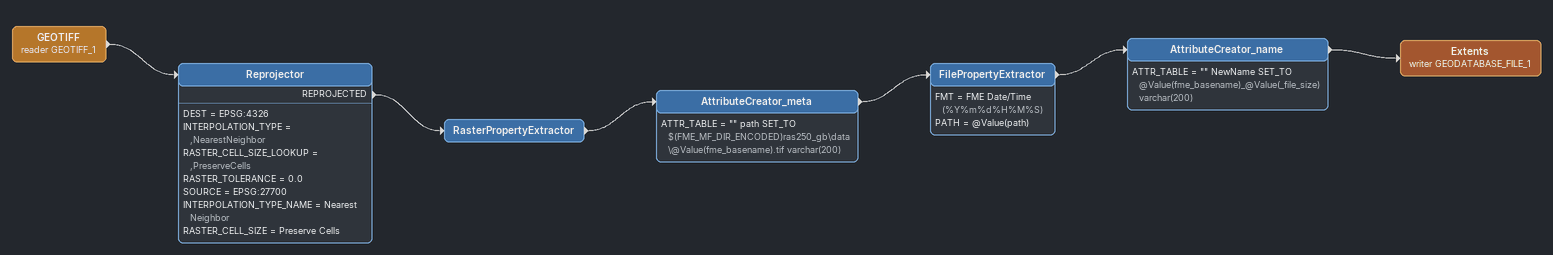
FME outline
GEOTIFF (reader GEOTIFF_1)
    -> Reprojector
Reprojector
    DEST = EPSG:4326
    INTERPOLATION_TYPE = ,NearestNeighbor
    RASTER_CELL_SIZE_LOOKUP = ,PreserveCells
    RASTER_TOLERANCE = 0.0
    SOURCE = EPSG:27700
    INTERPOLATION_TYPE_NAME = Nearest Neighbor
    RASTER_CELL_SIZE = Preserve Cells
    REPROJECTED -> RasterPropertyExtractor
RasterPropertyExtractor
    -> AttributeCreator_meta
AttributeCreator_meta
    ATTR_TABLE = "" path SET_TO $(FME_MF_DIR_ENCODED)ras250_gb\data\@Value(fme_basename).tif varchar(200)
    -> FilePropertyExtractor
FilePropertyExtractor
    FMT = FME Date/Time (%Y%m%d%H%M%S)
    PATH = @Value(path)
    -> AttributeCreator_name
AttributeCreator_name
    ATTR_TABLE = "" NewName SET_TO @Value(fme_basename)_@Value(_file_size) varchar(200)
    -> Extents (writer GEODATABASE_FILE_1)
Extents (writer GEODATABASE_FILE_1)
